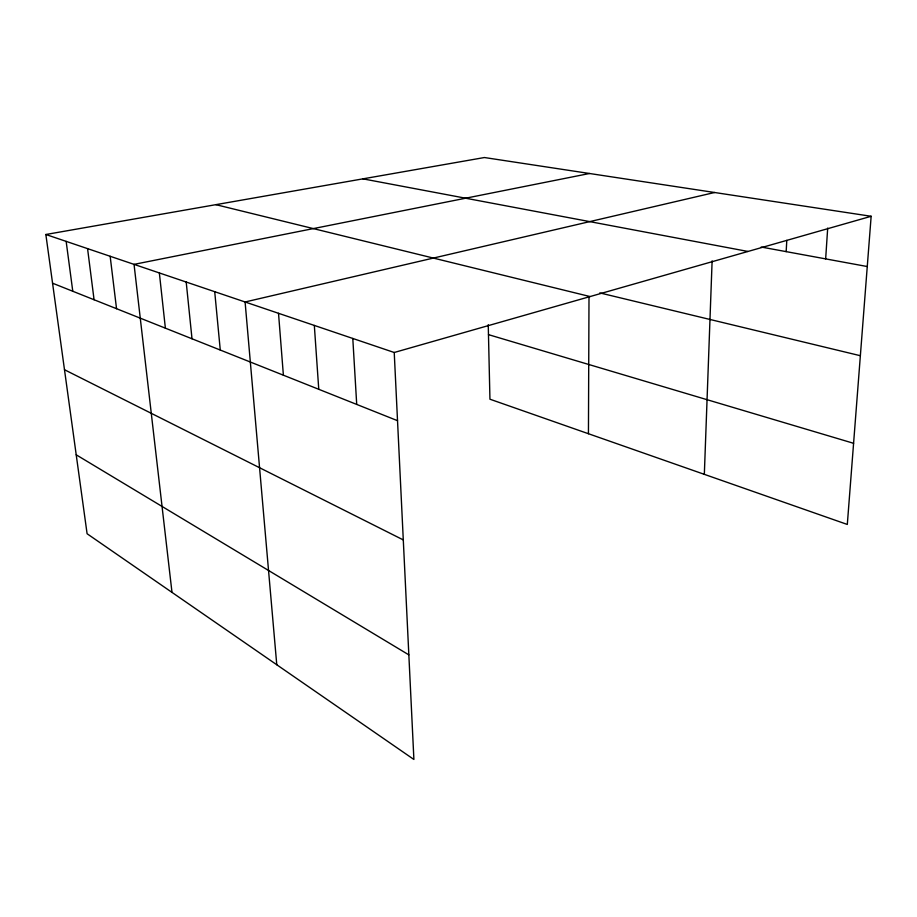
<?xml version="1.0" encoding="UTF-8"?>
<svg xmlns="http://www.w3.org/2000/svg" width="917" height="917" viewBox="0 0 917 917"><rect width="100%" height="100%" fill="white"/><g stroke="black" fill="none" stroke-linecap="round" stroke-linejoin="round"><path stroke-width="1.38" d="M588.439 433.73L589.001 297.246M704.336 474.341L712.119 260.829M786.167 251.625L786.797 240.369M825.655 258.892L827.696 228.069M45.85 234.5L394.23 352.495L413.899 759.471L87.092 533.74L45.85 234.5L484.428 157.529L871.15 216.286L847.308 524.455L489.942 399.204L488.245 324.675M394.23 352.495L871.15 216.286M714.607 192.501L245.091 301.98L276.774 664.756M589.505 173.496L134.042 264.371L171.995 592.382M761.156 247.028L867.264 266.538M362.926 178.849L747.985 251.464M599.798 292.901L860.364 355.716M215.873 204.663L590.067 296.558M488.474 334.636L853.589 443.301M52.567 283.204L397.519 420.685M64.488 369.723L403.285 539.918M76.214 454.809L408.844 654.864M66.15 241.377L72.775 291.262M87.562 248.622L94.073 299.744M110.155 256.279L116.539 308.708M159.352 272.934L165.381 328.171M186.197 282.035L192.008 338.786M214.716 291.698L220.275 350.042M278.516 313.305L283.387 375.202M314.325 325.432L318.761 389.301M352.793 338.453L356.713 404.42"/></g></svg>
